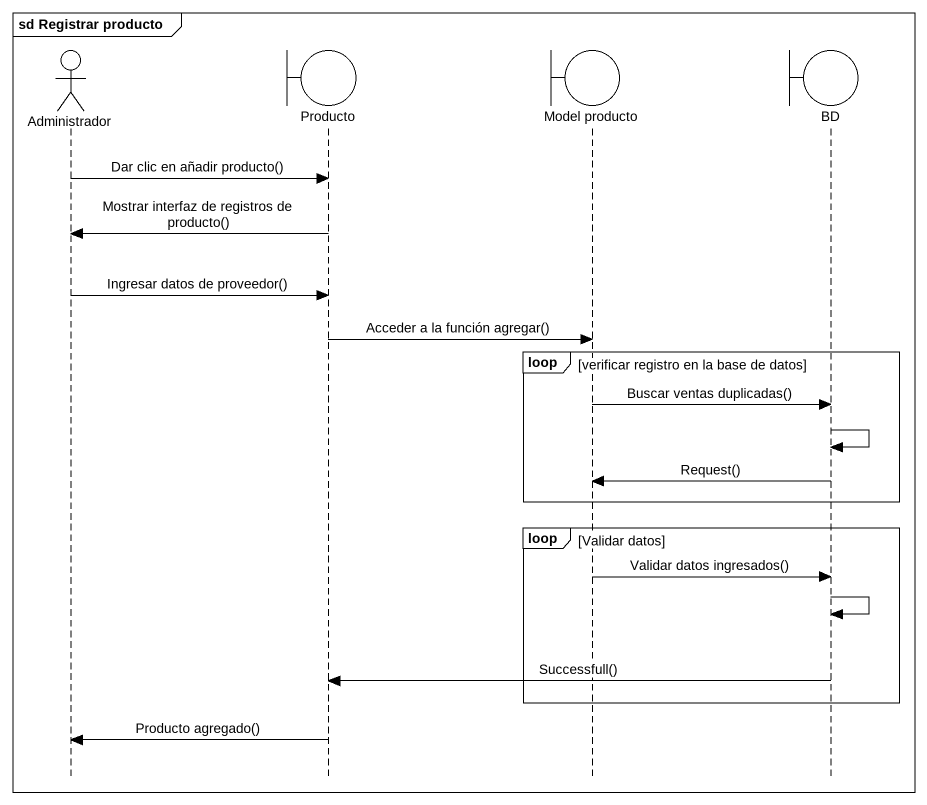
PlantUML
@startuml
mainframe sd Registrar producto
hide footbox
actor Administrador
boundary Producto
boundary "Model producto" as Model_producto
boundary BD

Administrador -> Producto : Dar clic en añadir producto()
Producto -> Administrador : Mostrar interfaz de registros de producto()
Administrador -> Producto : Ingresar datos de proveedor()
Producto -> Model_producto : Acceder a la función agregar()
loop verificar registro en la base de datos
  Model_producto -> BD : Buscar ventas duplicadas()
  BD -> BD
  BD -> Model_producto : Request()
end
loop Validar datos
  Model_producto -> BD : Validar datos ingresados()
  BD -> BD
  BD -> Producto : Successfull()
end
Producto -> Administrador : Producto agregado()
@enduml
